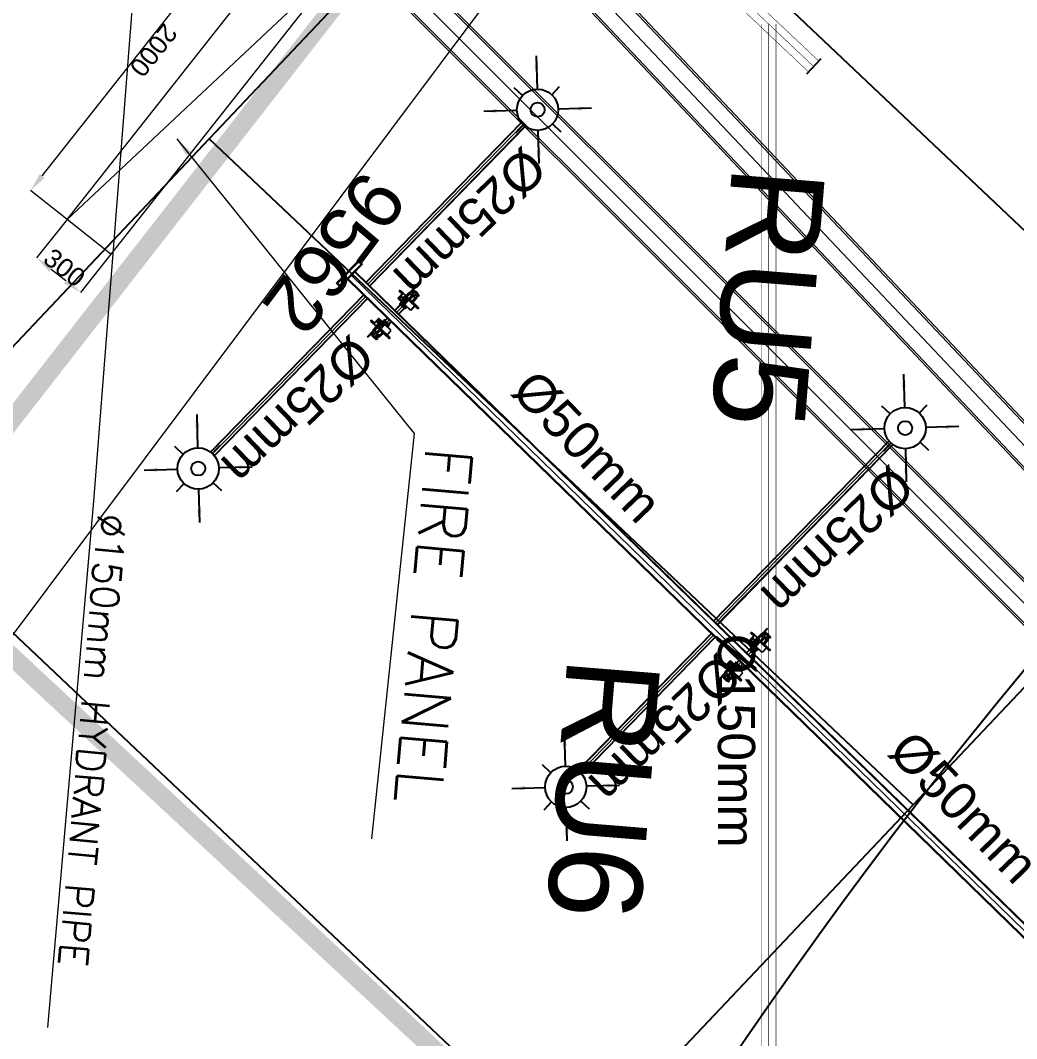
# Model space of a CAD drawing. Header units: inches. Extents: x 257070 to 799932, y -17980 to 269260.
# Drawn here: x 297587 to 302933, y 192379 to 197843 of the extents above; entities that cross this region are included whole.
import ezdxf

# ---------------------------------------------------------------- set-up
doc = ezdxf.new("R2010")
doc.units = ezdxf.units.IN
doc.header["$MEASUREMENT"] = 0
doc.header["$PDMODE"] = 99
doc.header["$PDSIZE"] = 100
doc.layers.add('0-AES-F-HYDRANT PIPE', color=7, linetype='Continuous', lineweight=15, true_color=0xf57247)
for name, color, linetype in [('0-AES-F-SPRINKLER', 10, 'Continuous'), ('0-aes-water curtan pipe', 200, 'Continuous'), ('2 wheeler barrier', 170, 'Continuous'), ('basement1_AP$0$A-_ROAD----_E-_-', 2, 'Continuous'), ('RETAIL', 40, 'Continuous')]:
    doc.layers.add(name, color=color, linetype=linetype)
for name, color, linetype, lineweight in [('0-AES-F-SPRINKLER PIPE', 10, 'Continuous', 15), ('0-AES-I-INFRA', 7, 'Continuous', 0), ('E--CONCRETE-4', 4, 'Continuous', 40), ('F--BRICKWALL HATCH', 252, 'Continuous', 20)]:
    doc.layers.add(name, color=color, linetype=linetype, lineweight=lineweight)
doc.styles.add('RomanS', font='romans.shx')
doc.styles.get("Standard").update_dxf_attribs({"font": 'arial.ttf'})
doc.dimstyles.new('AES-PLUMBING', dxfattribs={"dimtxt": 100, "dimasz": 100, "dimexe": 0, "dimexo": 0, "dimgap": 0.01, "dimtad": 1, "dimdec": 0, "dimdsep": 46, "dimtxsty": 'Standard', "dimcen": 10, "dimclrd": 7, "dimclre": 7, "dimclrt": 7, "dimadec": 0, "dimazin": 0, "dimtfac": 1, "dimtdec": 0, "dimtmove": 0, "dimatfit": 3, "dimfxl": 1, "dimlwd": -1, "dimlwe": -1, "dimarcsym": 1})
doc.dimstyles.new('AES-SLEEVE', dxfattribs={"dimtxt": 95, "dimasz": 75, "dimexe": 0, "dimexo": 0, "dimgap": 20, "dimtad": 1, "dimtoh": 1, "dimdec": 0, "dimzin": 1, "dimdsep": 46, "dimtxsty": 'Standard', "dimcen": 2.5, "dimclrd": 7, "dimclre": 7, "dimclrt": 7, "dimadec": 0, "dimazin": 0, "dimtfac": 1, "dimtdec": 0, "dimtmove": 0, "dimatfit": 3, "dimfxl": 0.18, "dimlwd": -1, "dimarcsym": 0})
doc.dimstyles.new('ISO-25', dxfattribs={"dimtxt": 2.5, "dimasz": 2.5, "dimexe": 1.25, "dimexo": 0.625, "dimtad": 1, "dimtxsty": 'Standard', "dimcen": 2.5, "dimadec": 0, "dimazin": 0, "dimtfac": 1, "dimtmove": 0, "dimatfit": 3, "dimfxl": 1, "dimarcsym": 0})

# ---------------------------------------------------------------- blocks, each defined once
blk = doc.blocks.new('A$C3CA070F1')
at = {"layer": '0-AES-F-SPRINKLER'}
h = blk.add_hatch(dxfattribs=at)
h.set_pattern_fill('ANSI31', color=3, scale=0.196883, angle=-34.2335, style=0)
h.set_pattern_definition([(100.766483, (49937.1607, 174049.7081), (1.474466316, 0.280375668), [])])
edge = h.paths.add_edge_path()
edge.add_line((-1.4, 85), (-1.4, 83.7))
edge.add_line((-1.4, 83.7), (-6.5, 83.9))
edge.add_ellipse((-6.5, 82.5), major_axis=(-1.42, -0.27), ratio=1, start_angle=257, end_angle=315)
edge.add_line((-7.7, 83.3), (-15.3, 72.1))
edge.add_ellipse((-11.7, 69.7), major_axis=(-4.25, -0.81), ratio=1, start_angle=-45, end_angle=45)
edge.add_line((-14.2, 66.1), (13.8, 47.1))
edge.add_line((13.8, 47.1), (13, 46))
edge.add_line((13, 46), (-14.9, 65))
edge.add_ellipse((-11.7, 69.7), major_axis=(-5.52, -1.05), ratio=1, start_angle=-45, end_angle=45, ccw=False)
edge.add_line((-16.4, 72.8), (-8.8, 84))
edge.add_ellipse((-6.5, 82.5), major_axis=(-2.69, -0.51), ratio=1, start_angle=257, end_angle=315, ccw=False)
edge.add_line((-6.4, 85.2), (-1.4, 85))
h = blk.add_hatch(dxfattribs=at)
h.set_pattern_fill('ANSI31', color=3, scale=0.196883, angle=-124.2335, style=0)
h.set_pattern_definition([(190.766483, (49937.1607, 174049.7081), (-0.280375668, 1.474466316), [])])
edge = h.paths.add_edge_path()
edge.add_line((-1.5, 53.6), (7.4, 47.6))
edge.add_line((7.4, 47.6), (8.4, 49.1))
edge.add_line((8.4, 49.1), (-0.4, 55.2))
edge.add_ellipse((-2.5, 52.1), major_axis=(-0.69, 3.63), ratio=1, start_angle=315, end_angle=405)
edge.add_line((-5.5, 54.2), (-14.4, 41.2))
edge.add_ellipse((-11.4, 39.1), major_axis=(-0.69, 3.63), ratio=1, start_angle=45, end_angle=135)
edge.add_line((-13.4, 36), (-9.3, 33.2))
edge.add_ellipse((-10.1, 32), major_axis=(-0.27, 1.42), ratio=1, start_angle=225, end_angle=315, ccw=False)
edge.add_line((-8.9, 31.2), (-9.6, 30.3))
edge.add_line((-9.6, 30.3), (-8, 29.2))
edge.add_line((-8, 29.2), (-7.4, 30.1))
edge.add_ellipse((-10.1, 32), major_axis=(-3.3, -0.63), ratio=1, start_angle=135, end_angle=225)
edge.add_line((-8.2, 34.8), (-12.4, 37.6))
edge.add_ellipse((-11.4, 39.1), major_axis=(-1.75, -0.33), ratio=1, start_angle=-45, end_angle=45, ccw=False)
edge.add_line((-12.8, 40.1), (-4, 53.1))
edge.add_ellipse((-2.5, 52.1), major_axis=(-1.75, -0.33), ratio=1, start_angle=225, end_angle=315, ccw=False)
at = {"layer": '0-AES-F-SPRINKLER', "color": 3}
for p, q in [((-97, 44.5), (-78.9, 71.2)), ((-94, 87.9), (-92.6, 89.9)), ((-71.7, 72.7), (-94, 87.9)), ((-92.6, 89.9), (-59.3, 67.2)), ((-84.5, 65.7), (-92.1, 54.5)), ((-87.9, 57.4), (-89.5, 49.2)), ((-89.4, 55.1), (-89.4, 55.1)), ((-87.2, 59), (-87.3, 58.9)), ((-87.2, 59), (-86.9, 59.4)), ((-85.5, 57), (-87.2, 48.7)), ((-85.2, 57.7), (-85.3, 57.6)), ((-76.9, 69.9), (-81.9, 62.5)), ((-79.8, 65.6), (-81.8, 67)), ((-78, 63), (-80.3, 64.8)), ((-78.9, 71.2), (-76.9, 69.9)), ((-70, 64.5), (-78, 63)), ((-68.6, 55.2), (-74.6, 59.3)), ((-61.8, 66), (-67.1, 65)), ((-60.6, 65.2), (-66.8, 69.4)), ((-50.4, 56.6), (-66.2, 53.6)), ((-59.3, 67.2), (-60.6, 65.2)), ((-56.6, 67), (-59.8, 66.4)), ((-50.4, 56.6), (-58.3, 62)), ((-18.5, 45.8), (-56.6, 67)), ((-16.9, 37.4), (-55.1, 63.4)), ((-28.6, 41.7), (-50.4, 56.6)), ((-30.3, 52.3), (-16.4, 72.8)), ((-16.4, 72.8), (-8.8, 84)), ((-7.7, 83.3), (-15.3, 72.1)), ((13, 46), (-14.9, 65)), ((-14.2, 66.1), (13.8, 47.1)), ((-1.4, 83.7), (-13.6, 65.8)), ((-1.4, 83.7), (-6.5, 83.9)), ((-6.4, 85.2), (-1.4, 85)), ((-1.4, 85), (-1.4, 83.7)), ((8.4, 49.1), (-0.4, 55.2)), ((-98.2, 38.1), (-98.1, 38.2)), ((-98.2, 38), (-98.2, 38.1)), ((-98.2, 37.9), (-98.2, 38)), ((-98.2, 37.8), (-98.2, 37.9)), ((-98.2, 37.7), (-98.2, 37.8)), ((-98.2, 37.6), (-98.2, 37.7)), ((-98.2, 37.5), (-98.2, 37.6)), ((-98.2, 37.6), (-98.2, 37.6)), ((-98.2, 37.4), (-98.2, 37.5)), ((-98.2, 37.3), (-98.2, 37.4)), ((-98.2, 37.4), (-98.2, 37.4)), ((-98.1, 37.2), (-98.2, 37.3)), ((-98.1, 38.7), (-97.4, 43.4)), ((-98.1, 38.6), (-98.1, 38.7)), ((-98.1, 38.5), (-98.1, 38.6)), ((-98.1, 38.4), (-98.1, 38.5)), ((-98.1, 38.3), (-98.1, 38.4)), ((-98.1, 38.2), (-98.1, 38.3)), ((-98.1, 37.1), (-98.1, 37.2)), ((-98.1, 37.2), (-98.1, 37.2)), ((-98.1, 37), (-98.1, 37.1)), ((-98.1, 37.1), (-98.1, 37.1)), ((-98, 36.9), (-98.1, 37)), ((-98.1, 37), (-98.1, 37)), ((-98.1, 37), (-98.1, 37)), ((-97.9, 36.8), (-98, 36.9)), ((-98, 36.9), (-98, 36.9)), ((-98, 36.9), (-98, 36.9)), ((-98, 36.9), (-98, 36.9)), ((-98, 36.9), (-98, 36.9)), ((-97.8, 36.9), (-97.9, 36.9)), ((-97.9, 36.9), (-97.9, 36.9)), ((-97.9, 36.9), (-97.9, 36.8)), ((-95.6, 36.5), (-97.9, 36.8)), ((-97.9, 36.8), (-97.9, 36.8)), ((-97.7, 36.9), (-97.8, 36.9)), ((-97.8, 36.9), (-97.8, 36.9)), ((-97.8, 36.9), (-97.8, 36.9)), ((-97.6, 37), (-97.7, 37)), ((-97.7, 37), (-97.7, 37)), ((-97.7, 37), (-97.7, 36.9)), ((-97.5, 37.2), (-97.6, 37.1)), ((-97.6, 37.1), (-97.6, 37.1)), ((-97.6, 37.1), (-97.6, 37)), ((-97.4, 37.3), (-97.5, 37.3)), ((-97.5, 37.3), (-97.5, 37.2)), ((-97.3, 37.5), (-97.4, 37.5)), ((-97.4, 37.5), (-97.4, 37.4)), ((-97.4, 37.4), (-97.4, 37.3)), ((-97.2, 37.7), (-97.3, 37.6)), ((-97.3, 37.6), (-97.3, 37.5)), ((-97.1, 37.9), (-97.2, 37.9)), ((-97.2, 37.9), (-97.2, 37.8)), ((-97.2, 37.8), (-97.2, 37.7)), ((-97, 38.1), (-97.1, 38)), ((-97.1, 38), (-97.1, 37.9)), ((-96.9, 38.5), (-97, 38.3)), ((-97, 38.3), (-97, 38.2)), ((-97, 38.2), (-97, 38.1)), ((-96.8, 38.8), (-96.9, 38.7)), ((-96.9, 38.7), (-96.9, 38.6)), ((-96.9, 38.6), (-96.9, 38.5)), ((-96.7, 39), (-96.8, 38.9)), ((-96.8, 38.9), (-96.8, 38.8)), ((-96.6, 39.4), (-96.7, 39.3)), ((-96.7, 39.3), (-96.7, 39.1)), ((-96.7, 39.1), (-96.7, 39)), ((-96.5, 39.8), (-96.6, 39.6)), ((-96.6, 39.6), (-96.6, 39.5)), ((-96.6, 39.5), (-96.6, 39.4)), ((-96.4, 40.1), (-96.5, 40)), ((-96.5, 40), (-96.5, 39.9)), ((-96.5, 39.9), (-96.5, 39.8)), ((-96.3, 40.5), (-96.4, 40.4)), ((-96.4, 40.4), (-96.4, 40.3)), ((-96.4, 40.3), (-96.4, 40.1)), ((-96.2, 41), (-96.3, 40.9)), ((-96.3, 40.9), (-96.3, 40.8)), ((-96.3, 40.8), (-96.3, 40.6)), ((-96.3, 40.6), (-96.3, 40.5)), ((-96.1, 41.5), (-96.2, 41.4)), ((-96.2, 41.4), (-96.2, 41.3)), ((-96.2, 41.3), (-96.2, 41.1)), ((-96.2, 41.1), (-96.2, 41)), ((-95.5, 46.3), (-96.1, 41.7)), ((-96.1, 41.7), (-96.1, 41.6)), ((-96.1, 41.6), (-96.1, 41.5)), ((-95.5, 36.5), (-95.6, 36.5)), ((-95.6, 36.5), (-95.6, 36.5)), ((-95.6, 36.5), (-95.6, 36.5)), ((-95.4, 36.6), (-95.5, 36.6)), ((-95.5, 36.6), (-95.5, 36.6)), ((-95.5, 36.6), (-95.5, 36.5)), ((-95.3, 36.7), (-95.4, 36.6)), ((-95.4, 36.6), (-95.4, 36.6)), ((-95.4, 36.6), (-95.4, 36.6)), ((-95.2, 36.8), (-95.3, 36.8)), ((-95.3, 36.8), (-95.3, 36.7)), ((-95.3, 36.7), (-95.3, 36.7)), ((-95.1, 37), (-95.2, 36.9)), ((-95.2, 36.9), (-95.2, 36.9)), ((-95.2, 36.9), (-95.2, 36.8)), ((-95, 37.1), (-95.1, 37.1)), ((-95.1, 37.1), (-95.1, 37)), ((-94.9, 37.4), (-95, 37.3)), ((-95, 37.3), (-95, 37.2)), ((-95, 37.2), (-95, 37.1)), ((-94.8, 37.5), (-94.9, 37.4)), ((-94.9, 37.4), (-94.9, 37.4)), ((-94.7, 37.8), (-94.8, 37.7)), ((-94.8, 37.7), (-94.8, 37.6)), ((-94.8, 37.6), (-94.8, 37.5)), ((-94.6, 38), (-94.7, 37.9)), ((-94.7, 37.9), (-94.7, 37.8)), ((-94.5, 38.4), (-94.6, 38.2)), ((-94.6, 38.2), (-94.6, 38.1)), ((-94.6, 38.1), (-94.6, 38)), ((-94.4, 38.7), (-94.5, 38.6)), ((-94.5, 38.6), (-94.5, 38.5)), ((-94.5, 38.5), (-94.5, 38.4)), ((-93.8, 43.4), (-94.4, 47.9)), ((-94.3, 38.9), (-94.4, 38.8)), ((-94.4, 38.8), (-94.4, 38.7)), ((-94.2, 39.3), (-94.3, 39.2)), ((-94.3, 39.2), (-94.3, 39.1)), ((-94.3, 39.1), (-94.3, 38.9)), ((-94.1, 39.7), (-94.2, 39.6)), ((-94.2, 39.6), (-94.2, 39.4)), ((-94.2, 39.4), (-94.2, 39.3)), ((-94, 40.1), (-94.1, 39.9)), ((-94.1, 39.9), (-94.1, 39.8)), ((-94.1, 39.8), (-94.1, 39.7)), ((-93.9, 40.6), (-94, 40.4)), ((-94, 40.4), (-94, 40.3)), ((-94, 40.3), (-94, 40.2)), ((-94, 40.2), (-94, 40.1)), ((-93.8, 41.1), (-93.9, 40.9)), ((-93.9, 40.9), (-93.9, 40.8)), ((-93.9, 40.8), (-93.9, 40.7)), ((-93.9, 40.7), (-93.9, 40.6)), ((-93.8, 43.3), (-93.8, 43.4)), ((-93.8, 43.2), (-93.8, 43.3)), ((-93.7, 43.1), (-93.8, 43.2)), ((-93.8, 43.2), (-93.8, 43.2)), ((-93.6, 42.7), (-93.8, 41.4)), ((-93.8, 41.4), (-93.8, 41.3)), ((-93.8, 41.3), (-93.8, 41.2)), ((-93.8, 41.2), (-93.8, 41.1)), ((-93.7, 43), (-93.7, 43.1)), ((-93.7, 42.9), (-93.7, 43)), ((-93.7, 42.8), (-93.7, 42.9)), ((-93.7, 42.9), (-93.7, 42.9)), ((-93.6, 42.8), (-93.7, 42.8)), ((-93.6, 42.7), (-93.6, 42.8)), ((-93.6, 42.6), (-93.6, 42.7)), ((-93.6, 42.7), (-93.6, 42.7)), ((-93.6, 42.7), (-93.6, 42.7)), ((-93.5, 42.6), (-93.6, 42.6)), ((-93.5, 42.5), (-93.5, 42.6)), ((-93.5, 42.6), (-93.5, 42.6)), ((-93.5, 42.6), (-93.5, 42.6)), ((-93.4, 42.5), (-93.5, 42.5)), ((-91.1, 42.1), (-93.4, 42.5)), ((-93.4, 42.5), (-93.4, 42.5)), ((-93.3, 42.5), (-93.4, 42.5)), ((-93.4, 42.5), (-93.4, 42.5)), ((-92.9, 46.5), (-93.3, 49.4)), ((-93.2, 42.5), (-93.3, 42.5)), ((-93.3, 42.5), (-93.3, 42.5)), ((-93.3, 42.5), (-93.3, 42.5)), ((-93.1, 42.6), (-93.2, 42.6)), ((-93.2, 42.6), (-93.2, 42.6)), ((-93.2, 42.6), (-93.2, 42.5)), ((-93, 42.7), (-93.1, 42.7)), ((-93.1, 42.7), (-93.1, 42.6)), ((-93.1, 42.6), (-93.1, 42.6)), ((-92.9, 42.8), (-93, 42.8)), ((-93, 42.8), (-93, 42.7)), ((-92.9, 46.4), (-92.9, 46.5)), ((-92.9, 46.3), (-92.9, 46.4)), ((-92.9, 46.4), (-92.9, 46.4)), ((-92.9, 46.2), (-92.9, 46.3)), ((-92.9, 46.3), (-92.9, 46.3)), ((-92.8, 46.2), (-92.9, 46.2)), ((-92.8, 43), (-92.9, 42.9)), ((-92.9, 42.9), (-92.9, 42.9)), ((-92.9, 42.9), (-92.9, 42.8)), ((-92.8, 46.1), (-92.8, 46.2)), ((-92.8, 46.2), (-92.8, 46.2)), ((-92.7, 46.1), (-92.8, 46.1)), ((-92.8, 46.1), (-92.8, 46.1)), ((-92.8, 46.1), (-92.8, 46.1)), ((-92.8, 46.1), (-92.8, 46.1)), ((-92.7, 43.1), (-92.8, 43.1)), ((-92.8, 43.1), (-92.8, 43)), ((-90.6, 47), (-92.7, 43.2)), ((-92.6, 46.1), (-92.7, 46.1)), ((-92.7, 46.1), (-92.7, 46.1)), ((-92.7, 46.1), (-92.7, 46.1)), ((-92.7, 46.1), (-92.7, 46.1)), ((-92.7, 43.2), (-92.7, 43.1)), ((-92.5, 46.1), (-92.6, 46.1)), ((-92.6, 46.1), (-92.6, 46.1)), ((-92.6, 46.1), (-92.6, 46.1)), ((-92.6, 46.1), (-92.6, 46.1)), ((-92.4, 46.3), (-92.5, 46.2)), ((-92.5, 46.2), (-92.5, 46.2)), ((-92.5, 46.2), (-92.5, 46.1)), ((-92.3, 46.4), (-92.4, 46.4)), ((-92.4, 46.4), (-92.4, 46.3)), ((-92.4, 46.3), (-92.4, 46.3)), ((-90.3, 50.1), (-92.3, 46.4)), ((-91, 42.1), (-91.1, 42.1)), ((-91.1, 42.1), (-91.1, 42.1)), ((-90.9, 42.1), (-91, 42.1)), ((-91, 42.1), (-91, 42.1)), ((-91, 42.1), (-91, 42.1)), ((-90.8, 42.1), (-90.9, 42.1)), ((-90.9, 42.1), (-90.9, 42.1)), ((-90.7, 42.2), (-90.8, 42.2)), ((-90.8, 42.2), (-90.8, 42.2)), ((-90.8, 42.2), (-90.8, 42.1)), ((-90.6, 42.4), (-90.7, 42.3)), ((-90.7, 42.3), (-90.7, 42.3)), ((-90.7, 42.3), (-90.7, 42.2)), ((-90.4, 46.9), (-90.6, 47)), ((-90.5, 42.5), (-90.6, 42.4)), ((-90.6, 42.4), (-90.6, 42.4)), ((-90.4, 42.7), (-90.5, 42.6)), ((-90.5, 42.6), (-90.5, 42.6)), ((-90.5, 42.6), (-90.5, 42.5)), ((-90.4, 46.9), (-88.3, 46.5)), ((-88.3, 46.5), (-90.4, 42.8)), ((-90.4, 42.8), (-90.4, 42.7)), ((-90.3, 50.2), (-90.3, 50.2)), ((-89.4, 54.1), (-90.1, 50.9)), ((-88.1, 46.5), (-88.3, 46.5)), ((-87.1, 49.1), (-83.1, 28.1)), ((-76.5, 43.5), (-84.7, 49.1)), ((-83.1, 28.1), (-59.8, 9)), ((-45.1, 30.7), (-81.4, -22.7)), ((-57.1, 13), (-79.2, 28)), ((-71.2, 26.1), (-79, 31.5)), ((-78.4, -29.4), (-39.9, 27.2)), ((-66.2, 53.6), (-74.2, 41.9)), ((-74.2, 41.9), (-71.2, 26.1)), ((-72.8, 43.9), (-70.8, 42.5)), ((-69.3, 47.2), (-71.9, 43.3)), ((-71.2, 26.1), (-55.4, 15.4)), ((-70.8, 42.5), (-69.6, 43.1)), ((-69.6, 43.1), (-65.6, 49)), ((-65.5, 50.3), (-67.6, 51.7)), ((-65.6, 49), (-65.5, 50.3)), ((-46.7, 28.3), (-63.5, 39.8)), ((-60.3, 44.4), (-42.5, 32.3)), ((-12.5, 8.5), (-45.1, 30.7)), ((-36, 41.9), (-44.1, 30)), ((-43.5, 33), (-34.7, 45.9)), ((-38.8, -30.1), (-12.5, 8.5)), ((-36.6, 24.9), (-27.8, 37.8)), ((-35.2, 41.4), (-36, 41.9)), ((-31.7, 32.1), (-35.3, 38.9)), ((-29, 19.7), (-17.4, 36.7)), ((-20.7, 31.9), (-28.3, 37.1)), ((-27.8, 37.8), (-26.1, 40.3)), ((-23.3, 15.8), (-12.3, 33.3)), ((-1.1, 25.8), (-22.9, -9.3)), ((-22, 15), (-12.4, 30.5)), ((-9.5, 31.8), (-20.6, 14)), ((1.6, 23.7), (-20, -11.1)), ((-19.9, -8), (-1.3, 22.5)), ((-19.1, 13), (-9.6, 28.5)), ((-16.9, 37.4), (-18.5, 45.8)), ((-6.7, 29.8), (-17.7, 12.1)), ((-17.4, 36.7), (-16.9, 37.4)), ((4.4, 21.7), (-17.1, -13)), ((-17, -9.8), (1.5, 20.5)), ((-16.3, 11.1), (-6.9, 26.5)), ((-3.9, 27.8), (-14.9, 10.1)), ((-5.5, 54.2), (-14.4, 41.2)), ((-14.2, -14.8), (7.2, 19.7)), ((-14.2, -11.6), (4.3, 18.4)), ((-12.3, 33.3), (-13.8, 32.5)), ((-13.5, 9.2), (-4.1, 24.5)), ((-13.4, 36), (-9.3, 33.2)), ((-12.8, 40.1), (-4, 53.1)), ((-2.4, 33.9), (-12.4, 40.7)), ((-8.2, 34.8), (-12.4, 37.6)), ((-12.4, 30.5), (-12.3, 33.3)), ((-9.5, 31.8), (-12.4, 30.5)), ((7, 16.4), (-11.3, -13.5)), ((8.8, 17.2), (-10.3, -14)), ((-9.6, 28.5), (-9.5, 31.8)), ((-8.9, 31.2), (-9.6, 30.3)), ((-9.6, 30.3), (-8, 29.2)), ((-6.7, 29.8), (-9.6, 28.5)), ((-8.7, -12.8), (8.7, 12.8)), ((-8, 29.2), (-7.4, 30.1)), ((-6.9, 26.5), (-6.7, 29.8)), ((-3.9, 27.8), (-6.9, 26.5)), ((8.4, 49.1), (-6.8, 26.7)), ((5, 44.1), (-5.3, 51.1)), ((-4.1, 24.5), (-3.9, 27.8)), ((-1.1, 25.8), (-4.1, 24.5)), ((-1.5, 53.6), (7.4, 47.6)), ((-1.3, 22.5), (-1.1, 25.8)), ((1.6, 23.7), (-1.3, 22.5)), ((13, 46), (-1.2, 25.2)), ((1.5, 20.5), (1.6, 23.7)), ((4.4, 21.7), (1.5, 20.5)), ((4.3, 18.4), (4.4, 21.7)), ((7.2, 19.7), (4.3, 18.4)), ((7, 16.4), (7.2, 19.7)), ((8.8, 17.2), (7, 16.4)), ((7.4, 47.6), (8.4, 49.1)), ((9.2, 15), (8.8, 17.2)), ((13.8, 47.1), (13, 46)), ((-81.6, -25.3), (-79.6, -29.9)), ((-79.6, -29.9), (-78.4, -29.4)), ((-66.2, -11.4), (-38.8, -30.1)), ((-22.9, -6.7), (-22.9, -9.3)), ((-22.9, -9.3), (-19.9, -8)), ((-19.9, -8), (-20, -11.1)), ((-20, -11.1), (-17, -9.8)), ((-17, -9.8), (-17.1, -13)), ((-17.1, -13), (-14.2, -11.6)), ((-14.2, -11.6), (-14.2, -14.8)), ((-14.2, -14.8), (-11.3, -13.5)), ((-11.3, -13.5), (-11.3, -14.2)), ((-11.3, -14.2), (-10.6, -14))]:
    blk.add_line(p, q, dxfattribs=at)
for centre, major_axis, start_param, end_param in [((-89, 55.4), (-0.103, 0.54), 0.916881, 1.969618), ((-91.1, 54.7), (-0.33, 1.74), 4.197625, 4.773282), ((-84.1, 56.7), (-3.79, -0.72), -0.784768, -0.363877), ((-80.2, 54.3), (-1.57, 8.26), 0.010205, 0.785398), ((-83.7, 56.5), (-0.35, 1.85), 0.785501, 1.132999), ((-80.2, 54.3), (-5.9, -1.12), 4.155645, 5.497787), ((-83.2, 64.8), (-1.52, -0.29), 3.926991, 5.497787), ((-80.2, 54.3), (-8.26, -1.57), 4.155621, 4.722594), ((-75, 67.7), (-8.26, -1.57), 1.014052, 3.151797), ((-75.2, 63.2), (-2.79, -0.53), -0.113999, 0.093951), ((-75, 67.7), (-1.12, 5.9), 2.584882, 5.497787), ((-75, 67.7), (-1.57, 8.26), 4.722594, 5.497787), ((-70.2, 52.9), (-2.79, -0.53), 2.356194, 3.926991), ((-59.9, 59.6), (-2.83, -0.54), 3.926991, 4.712389), ((-11.7, 69.7), (-5.52, -1.05), -0.785398, 0.785398), ((-11.7, 69.7), (-4.25, -0.81), -0.785398, 0.785398), ((-6.5, 82.5), (-2.69, -0.51), 4.485496, 5.497787), ((-6.5, 82.5), (-1.42, -0.27), 4.485496, 5.497787), ((-2.5, 52.1), (-0.69, 3.63), 5.497787, 7.068583), ((-94.7, 43.1), (-2.74, -0.52), -0.560204, -0.324923), ((-95.2, 43.3), (-0.41, 2.13), 0.784914, 1.034983), ((-92.8, 45.9), (-0.51, 2.68), 0.787914, 1.247507), ((-92.6, 47.9), (-1.75, -0.33), -0.775969, -0.160442), ((-91.5, 49.5), (-0.33, 1.74), 0.791774, 1.412986), ((-90.8, 53.6), (-0.29, 1.52), 0.785398, 2.356194), ((-95.3, 50.1), (-5.72, -1.09), 2.374727, 2.798549), ((-93.2, 51.4), (-3.09, -0.59), 2.526084, 2.789089), ((-92.9, 49.6), (-5.72, -1.09), 2.377207, 2.798549), ((-74.9, 45.8), (-0.53, 2.79), 2.356194, 3.926991), ((-64.7, 44.1), (-3.72, -0.71), -0.403281, 1.321745), ((-64.7, 44.1), (-0.71, 3.72), 4.96144, 6.686466), ((-65.2, 37.3), (-0.56, 2.96), 5.497794, 6.034125), ((-58.6, 46.9), (-2.96, -0.56), 0.24906, 0.785391), ((-33.2, 40), (-0.45, 2.36), 0.803442, 1.867502), ((-30.1, 39.4), (-2.79, -0.53), 2.356194, 3.926991), ((-23.8, 38.7), (-0.53, 2.79), 5.497787, 7.068583), ((-15, 35.1), (-0.54, 2.83), 0.785398, 3.403392), ((-11.4, 39.1), (-0.69, 3.63), 0.785398, 2.356194), ((-11.4, 39.1), (-1.75, -0.33), -0.785398, 0.785398), ((-10.1, 32), (-0.27, 1.42), 3.926991, 5.497787), ((-10.1, 32), (-3.3, -0.63), 2.356194, 3.926991), ((-2.5, 52.1), (-1.75, -0.33), 3.926991, 5.497787), ((6.3, 14.4), (-0.54, 2.83), 3.926991, 4.712389), ((-79.1, -24.2), (-0.51, 2.69), 0.785398, 1.797689), ((-11.1, -11.2), (-2.83, -0.54), 1.570796, 2.356194)]:
    blk.add_ellipse(centre, major_axis=major_axis, ratio=1, start_param=start_param, end_param=end_param, dxfattribs=at)
at = {"layer": '0-AES-F-SPRINKLER', "color": 3, "extrusion": (0, 0, -1)}
for centre, major_axis, start_param, end_param in [((-86.3, 46.7), (-0.53, 2.79), -0.113999, 0.785398), ((-77.4, 33.9), (-0.54, 2.83), 3.926991, 4.712389)]:
    blk.add_ellipse(centre, major_axis=major_axis, ratio=1, start_param=start_param, end_param=end_param, dxfattribs=at)
blk = doc.blocks.new('*D678')
at = {"layer": '0-AES-F-SPRINKLER PIPE', "color": 7, "ltscale": 1000, "transparency": 16777216}
for p, q in [((301055.4, 200208.1), (301523.6, 199857.5)), ((295971.6, 192444), (301343.8, 199617.4)), ((295323.5, 192554.5), (295791.8, 192203.9))]:
    blk.add_line(p, q, dxfattribs=at)
for points in [[(301383.8, 199587.4), (301303.7, 199647.3), (301523.6, 199857.5)], [(296011.6, 192414), (295931.6, 192474), (295791.8, 192203.9)]]:
    blk.add_solid(points, dxfattribs=at)
at = {"layer": 'DEFPOINTS', "color": 0, "ltscale": 1000, "transparency": 16777216}
for p in [(301055.4, 200208.1, 0), (301523.6, 199857.5), (295323.5, 192554.5, 0)]:
    blk.add_point(p, dxfattribs=at)
at = {"layer": '0-AES-F-SPRINKLER PIPE', "color": 7, "ltscale": 1000, "transparency": 16777216, "insert": (299271.8, 196595.2), "char_height": 300, "attachment_point": 5, "rotation": 233.1702}
blk.add_mtext('9562', dxfattribs=at)
blk = doc.blocks.new('A$C75874F57')
at = {"layer": 'F--BRICKWALL HATCH', "ltscale": 0.1}
h = blk.add_hatch(dxfattribs=at)
h.set_pattern_fill('AR-HBONE', color=8, angle=40, style=0)
h.set_pattern_definition([(85, (-281604.99, -900691.52), (-92.358358, 110.068405), [304.8, -101.6]), (175, (-281596.14, -900590.31), (-92.358358, 110.068405), [304.8, -101.6])])
h.paths.add_polyline_path([(13592.2, -10567.2), (13330.2, -10551.8), (12238.7, -11220.2), (6810, -16497.2), (4893.1, -19436.7, 0.015017), (5012.1, -19529), (6926.5, -16593.2), (12331.2, -11339.4)])
h.paths.add_polyline_path([(2951.4, -20065.4), (4318.7, -20176.6), (4394.6, -19242.8), (3027.4, -19131.7)], flags=9)
blk = doc.blocks.new('*D688')
at = {"layer": '0-AES-F-SPRINKLER PIPE', "color": 7, "ltscale": 1000, "transparency": 16777216}
for p, q in [((299076.6, 198344.7), (298880.9, 198499.3)), ((297703.5, 197008.1), (298818.9, 198420.8)), ((297837.3, 196775), (297641.5, 196929.6))]:
    blk.add_line(p, q, dxfattribs=at)
for points in [[(298832, 198410.5), (298805.8, 198431.1), (298880.9, 198499.3)], [(297716.6, 196997.7), (297690.4, 197018.4), (297641.5, 196929.6)]]:
    blk.add_solid(points, dxfattribs=at)
at = {"layer": 'DEFPOINTS', "color": 0, "ltscale": 1000, "transparency": 16777216}
for p in [(298880.9, 198499.3), (299076.6, 198344.7, 0), (297837.3, 196775, 0)]:
    blk.add_point(p, dxfattribs=at)
at = {"layer": '0-AES-F-SPRINKLER PIPE', "color": 7, "ltscale": 1000, "transparency": 16777216, "insert": (298301.3, 197682.8), "char_height": 100, "attachment_point": 5, "rotation": 231.7077}
blk.add_mtext('2000', dxfattribs=at)
blk = doc.blocks.new('*D689')
at = {"layer": '0-AES-F-SPRINKLER PIPE', "color": 7, "ltscale": 1000, "transparency": 16777216}
for p, q in [((297837.3, 196775), (297674.4, 196568.7)), ((298072.7, 196589.1), (297909.8, 196382.8)), ((297831.3, 196444.7), (297752.9, 196506.7))]:
    blk.add_line(p, q, dxfattribs=at)
for points in [[(297763.2, 196519.8), (297742.5, 196493.6), (297674.4, 196568.7)], [(297841.7, 196457.8), (297821, 196431.7), (297909.8, 196382.8)]]:
    blk.add_solid(points, dxfattribs=at)
at = {"layer": 'DEFPOINTS', "color": 0, "ltscale": 1000, "transparency": 16777216}
for p in [(297837.3, 196775, 0), (298072.7, 196589.1, 0), (297674.4, 196568.7)]:
    blk.add_point(p, dxfattribs=at)
at = {"layer": '0-AES-F-SPRINKLER PIPE', "color": 7, "ltscale": 1000, "transparency": 16777216, "insert": (297823.8, 196515.8), "char_height": 100, "attachment_point": 5, "rotation": 321.7077}
blk.add_mtext('300', dxfattribs=at)
blk = doc.blocks.new('*U761')
at = {"layer": '0-AES-F-SPRINKLER PIPE', "color": 200, "lineweight": 30, "const_width": 2.67}
for points in [[(-1770300, 105094.3), (-1770300, -19030.4)], [(-1770220, 105094.3), (-1770220, -19030.4)]]:
    blk.add_lwpolyline(points, dxfattribs=at)
at = {"layer": '0-AES-F-SPRINKLER PIPE', "color": 252, "lineweight": 30, "const_width": 2.67}
blk.add_lwpolyline([(-1770260, 105094.3), (-1770260, -19030.4)], dxfattribs=at)
blk = doc.blocks.new('*U760')
at = {"layer": '0-AES-F-SPRINKLER PIPE', "color": 200, "lineweight": 30, "const_width": 2.67}
for points in [[(-1770300, 103027.7), (-1770300, 100181)], [(-1770220, 103027.7), (-1770220, 100181)]]:
    blk.add_lwpolyline(points, dxfattribs=at)
at = {"layer": '0-AES-F-SPRINKLER PIPE', "color": 252, "lineweight": 30, "const_width": 2.67}
blk.add_lwpolyline([(-1770260, 103027.7), (-1770260, 100181)], dxfattribs=at)
blk = doc.blocks.new('*U603')
at = {"layer": '0-AES-F-SPRINKLER'}
for p, q in [((171672.4, 56809.4), (171672.4, 56870.6)), ((171561.6, 56698.5), (171500.3, 56698.5)), ((171783.3, 56698.5), (171844.5, 56698.5)), ((171672.4, 56587.7), (171672.4, 56526.4))]:
    blk.add_line(p, q, dxfattribs=at)
for radius in [110.8, 37.8]:
    blk.add_circle((171672.4, 56698.5), radius, dxfattribs=at)
at = {"layer": '0-AES-F-SPRINKLER PIPE'}
for points, override in [([(171467.9, 56903), (171594, 56776.9)], {"dimasz": 70, "dimtad": 0, "dimfxl": 13, "dimarcsym": 1}), ([(171876.9, 56903), (171750.8, 56776.9)], {"dimasz": 70, "dimtad": 0, "dimfxl": 13, "dimarcsym": 1}), ([(171467.9, 56494), (171594, 56620.1)], {"dimasz": 70, "dimtad": 0, "dimfxl": 13, "dimarcsym": 1}), ([(171876.9, 56494), (171750.8, 56620.1)], {"dimasz": 70, "dimgap": 0.625, "dimtad": 0, "dimfxl": 13, "dimarcsym": 1})]:
    blk.add_leader(points, dimstyle='ISO-25', override=override, dxfattribs=at)

msp = doc.modelspace()

# ---------------------------------------------------------------- linework, layer by layer
at = {"layer": '0-AES-F-HYDRANT PIPE', "ltscale": 1000, "elevation": 0}
for points in [[(298359.2, 200564.5), (306946.9, 191473.6), (303886.6, 186449), (303225.4, 184330.2), (302602.4, 181700.5), (300908.8, 169810.6), (300217, 165335), (302995.8, 143910.5), (307838.7, 144450.8)], [(298363.9, 200574.1), (306959.5, 191475), (303895.8, 186444.8), (303235, 184327.5), (302612.2, 181698.6), (300918.7, 169809.2), (300227.1, 165334.9), (303004.5, 143921.5), (307837.6, 144460.8)], [(298315.8, 200493), (306846, 191463), (303812.5, 186482.5), (303147.5, 184351.5), (302523, 181715.5), (300829, 169822.5), (300135.5, 165336), (302926, 143821.5), (307847.7, 144370.6)], [(298267.6, 200411.9), (306732.5, 191451), (303729.2, 186520.2), (303060, 184375.5), (302433.8, 181732.4), (300739.3, 169835.8), (300043.9, 165337.1), (302847.5, 143721.5), (307857.7, 144280.4)], [(298272.3, 200421.5), (306745.1, 191452.4), (303738.4, 186516), (303069.6, 184372.8), (302443.6, 181730.5), (300749.2, 169834.4), (300054, 165337), (302856.2, 143732.5), (307856.6, 144290.4)], [(298560, 199254.3), (306299.3, 191518.5), (303674.8, 186661.1), (303021.5, 184651.6), (302364.1, 181786.7), (300921.7, 172158.6), (299819.3, 165298.1), (300856.5, 157327.4), (304596.1, 129961.1), (302217.5, 112260.5), (301274.8, 108098.1), (289067.5, 74311.6), (287809.7, 71124.6), (293812.1, 51998.3), (294251.5, 50437.6), (302069.9, 35087.4), (313354.7, 25414.2), (316460.8, 29119.1)], [(298555.3, 199244.9), (306286.9, 191516.7), (303665.6, 186665), (303011.8, 184654.3), (302354.2, 181788.6), (300911.8, 172160.2), (299809.1, 165298.3), (300846.6, 157326.1), (304586, 129961.1), (302207.6, 112262.3), (301265.2, 108100.9), (289058.1, 74315.1), (287799.1, 71124.9), (293802.5, 51995.4), (294242.1, 50433.9), (302061.8, 35081.1), (313355.9, 25400), (316468.5, 29112.6)], [(298513.6, 199173.1), (306187.8, 191502.2), (303591.5, 186696.8), (302934.4, 184675.7), (302275.3, 181803.5), (300832.5, 172172.5), (299728, 165299.5), (300767, 157315.5), (304505, 129961), (302128.5, 112276.5), (301188, 108123.5), (288983, 74343.5), (287714, 71128), (293725.5, 51972.5), (294167, 50404.5), (301997.5, 35030.5), (313365.2, 25286.2), (316530, 29061.1)]]:
    msp.add_lwpolyline(points, dxfattribs=at)
for points in [[(298474.8, 199091.3), (306082.6, 191486.8), (303512.8, 186730.5), (302852.1, 184698.5), (302191.5, 181819.4), (300748.2, 172185.6), (299641.8, 165300.8), (300682.5, 157304.2), (304419, 129960.9), (302044.5, 112291.6), (301106, 108147.5), (288903.2, 74373.6), (287630.1, 71147.7, 0.171652), (287628.9, 71114.4), (293643.8, 51948.2), (294087.2, 50373.3), (301929.2, 34976.8), (313375.2, 25165.4), (316595.3, 29006.3)], [(298479.3, 199101), (306095, 191488.6), (303522, 186726.5), (302861.8, 184695.8), (302201.3, 181817.5), (300758.2, 172184), (299652, 165300.6), (300692.4, 157305.6), (304429.1, 129960.9), (302054.4, 112289.8), (301115.7, 108144.7), (288912.6, 74370.1), (287639.4, 71144, 0.171652), (287638.5, 71117.4), (293653.4, 51951), (294096.6, 50377), (301937.2, 34983.1), (313374, 25179.6), (316587.7, 29012.7)]]:
    msp.add_lwpolyline(points, format="xyb", dxfattribs=at)
at = {"layer": '0-AES-F-SPRINKLER PIPE', "color": 2, "ltscale": 1000, "const_width": 100, "elevation": 0}
msp.add_lwpolyline([(289015.1, 193067.5), (290060.2, 205918.2), (303731.3, 205113.1), (305086.8, 203435.9), (301055.4, 200208.1), (295964.1, 193675.6), (295323.5, 192554.5)], close=True, dxfattribs=at)
at = {"layer": '0-AES-F-SPRINKLER PIPE', "ltscale": 1000, "elevation": 0}
for points in [[(299436.8, 196435.3), (300274.5, 197295.7)], [(299438.9, 196433.2), (300276.4, 197293.4)], [(299447.9, 196424.5), (300284.9, 197284.1)], [(299456.8, 196415.8), (300294.3, 197275.9)], [(299459, 196413.7), (300296.7, 197274.1)], [(298606.7, 195527.8), (299430.8, 196374.2)], [(298609.1, 195526), (299432.9, 196372.1)], [(298618.6, 195517.7), (299441.9, 196363.3)], [(298627, 195508.5), (299450.8, 196354.6)], [(298628.9, 195506.1), (299453, 196352.5)], [(299592.1, 196284), (299625.7, 196318.4)], [(299594.3, 196281.9), (299627.8, 196316.4)], [(299603.3, 196273.2), (299636.9, 196307.8)], [(299542.1, 196232.6), (299558.7, 196249.6)], [(299612.2, 196264.5), (299646, 196299.2)], [(299614.4, 196262.4), (299648.2, 196297.1)], [(299544.7, 196231), (299560.8, 196247.5)], [(299553.8, 196222.4), (299569.8, 196238.8)], [(299562.9, 196213.8), (299578.7, 196230.1)], [(299565, 196211.7), (299580.9, 196228)], [(301302.8, 194618.4), (302246.4, 195587.5)], [(301305, 194616.3), (302248.3, 195585.2)], [(301313.9, 194607.6), (302256.7, 195576)], [(301322.9, 194598.9), (302266.2, 195567.7)], [(301325, 194596.8), (302268.6, 195565.9)], [(300578.6, 193819.6), (301296.8, 194557.3)], [(300581, 193817.8), (301299, 194555.2)], [(300590.4, 193809.6), (301307.9, 194546.5)], [(300598.9, 193800.3), (301316.9, 194537.8)], [(300600.8, 193798), (301319, 194535.7)], [(301478.9, 194447.4), (301512.4, 194481.8)], [(301481, 194445.3), (301514.6, 194479.7)], [(301490, 194436.6), (301523.7, 194471.1)], [(301498.9, 194427.8), (301532.7, 194462.6)], [(301501.1, 194425.8), (301534.9, 194460.5)], [(301428.8, 194396), (301445.4, 194413)], [(301431.4, 194394.3), (301447.5, 194410.9)], [(301440.5, 194385.8), (301456.5, 194402.2)], [(301449.6, 194377.2), (301465.5, 194393.5)], [(301451.8, 194375.1), (301467.6, 194391.4)]]:
    msp.add_lwpolyline(points, dxfattribs=at)
at = {"layer": '0-AES-F-SPRINKLER PIPE', "ltscale": 1000}
for points in [[(299423.4, 196535.2), (299303.1, 196411.6), (299281.9, 196432.2), (299402.3, 196555.8)], [(299414.9, 196535.1), (299303, 196420.1), (299290.4, 196432.3), (299402.4, 196547.3)]]:
    msp.add_lwpolyline(points, close=True, dxfattribs=at)
for points in [[(304406.8, 191562.8), (299363.2, 196473.4)], [(304424.2, 191580.7), (299380.7, 196491.3)], [(304427.7, 191584.3), (299384.2, 196494.9)], [(304385.8, 191541.3), (299342.3, 196451.9)], [(304389.3, 191544.9), (299345.8, 196455.5)]]:
    msp.add_lwpolyline(points, dxfattribs=at)
at = {"layer": '0-AES-I-INFRA', "color": 1, "ltscale": 1000, "elevation": 0}
msp.add_lwpolyline([(299312.1, 198158.8), (298072.7, 196589.1), (297837.3, 196775), (299076.6, 198344.7)], close=True, dxfattribs=at)
msp.add_lwpolyline([(299312.1, 198158.8), (297837.3, 196775)], dxfattribs=at)
at = {"layer": '0-aes-water curtan pipe'}
msp.add_lwpolyline([(301881.5, 197636.4), (301805.7, 197554.2)], dxfattribs=at)
at = {"layer": '2 wheeler barrier', "color": 8, "const_width": 100, "elevation": 0}
msp.add_lwpolyline([(300824.3, 191375.3), (295524.1, 196305.9)], dxfattribs=at)
at = {"layer": 'basement1_AP$0$A-_ROAD----_E-_-', "color": 8}
msp.add_arc((323858.6, 177043.1, 0), 27129.2, 45.21221, 168.24385, dxfattribs=at)
at = {"layer": 'RETAIL', "color": 8, "elevation": 0}
for points in [[(300420.3, 199132.4), (298599.3, 197207.2), (302377.2, 193633.9), (304198.2, 195559.1)], [(296778.4, 195281.9), (298599.3, 197207.2), (302377.2, 193633.9), (300556.2, 191708.7)]]:
    msp.add_lwpolyline(points, close=True, dxfattribs=at)

# ---------------------------------------------------------------- block references
at = {"layer": '0-AES-F-SPRINKLER', "color": 7, "rotation": 316.5942865566549}
for p in [(136680.2, 274138.1, 0), (138652.1, 272430, 0), (134859.2, 272212.9, 0), (136831.1, 270504.7, 0)]:
    msp.add_blockref('*U603', p, dxfattribs=at)
at = {"layer": '0-AES-F-SPRINKLER', "ltscale": 1000, "xscale": -1}
for p, rotation in [((299636.9, 196307.8, 0), 12.36983406458553), ((301523, 194472.9, 0), 12.36983406411927)]:
    msp.add_blockref('A$C3CA070F1', p, dxfattribs=dict(at, rotation=rotation))
at = {"layer": '0-AES-F-SPRINKLER', "ltscale": 1000}
for p, rotation in [((299553.8, 196222.4, 0), 80.81873903685488), ((301440.5, 194385.8, 0), 80.81873903732108)]:
    msp.add_blockref('A$C3CA070F1', p, dxfattribs=dict(at, rotation=rotation))
at = {"layer": '0-aes-water curtan pipe', "color": 51, "rotation": 46.6343870092109}
msp.add_blockref('*U760', (1590225.2, 1415761.7, 0), dxfattribs=at)
at = {"layer": '0-aes-water curtan pipe', "color": 51, "xscale": -1}
msp.add_blockref('*U761', (-1468658.4, 92729.5, 0), dxfattribs=at)
at = {"layer": 'E--CONCRETE-4', "color": 8, "ltscale": 100}
msp.add_blockref('A$C75874F57', (290398.6, 215633, 0), dxfattribs=at)

# ---------------------------------------------------------------- texts
at = {"layer": '0-AES-F-HYDRANT PIPE', "color": 7, "ltscale": 1000, "insert": (298161.9, 195274.4, 0), "char_height": 150, "attachment_point": 1, "rotation": 265.0026}
msp.add_mtext_dynamic_manual_height_columns('\\pi85.918;{\\Fromans|c0;∅150mm HYDRANT PIPE }', width=2880.166, gutter_width=25000, heights=[0], dxfattribs=at)
at = {"layer": '0-AES-F-SPRINKLER PIPE', "color": 7, "linetype": 'Continuous', "lineweight": -3, "ltscale": 0.9, "char_height": 200, "width": 685.774, "attachment_point": 2}
for s, insert, rotation in [('%%C25mm', (300069.6, 196685.8, 0), 223.874), ('%%C25mm', (299145.6, 195675.3, 0), 223.874), ('%%C50mm', (300701.3, 195626.6, 0), 313.874), ('%%C25mm', (302041.5, 194977.7, 0), 223.874), ('%%C25mm', (301117.5, 193967.1, 0), 223.874), ('%%C50mm', (302723.3, 193691.3), 313.874)]:
    msp.add_mtext(s, dxfattribs=dict(at, insert=insert, rotation=rotation))
at = {"layer": '0-AES-F-SPRINKLER PIPE', "color": 7, "ltscale": 1000, "insert": (300080.5, 196321.3, 0), "char_height": 250, "width": 3699.238, "attachment_point": 1, "rotation": 265.0218, "style": 'RomanS'}
msp.add_mtext('\\pi784.14286;FIRE PANEL', dxfattribs=at)
at = {"layer": '0-aes-water curtan pipe', "extrusion": (7.03085e-09, -9.04239e-19, 1), "insert": (301529.4, 193977.5, 0), "char_height": 200, "width": 685.774, "attachment_point": 2, "text_direction": (0, -1, 0)}
msp.add_mtext('%%C150mm', dxfattribs=at)
at = {"layer": 'RETAIL', "color": 8}
for s, p in [('RU5', (301407.4, 197073, 0)), ('RU6', (300523.5, 194436.4, 0))]:
    msp.add_text(s, height=500, rotation=265.3507, dxfattribs=at).set_placement(p)

# ---------------------------------------------------------------- dimensions: what is measured, and where the dimension line sits
at = {"layer": '0-AES-F-SPRINKLER PIPE', "ltscale": 1000}
dim = msp.add_linear_dim(base=(301523.6, 199857.5), p1=(295323.5, 192554.5, 0), p2=(301055.4, 200208.1, 0), angle=53.1702, dimstyle='AES-PLUMBING', override={"dimtxt": 300, "dimasz": 300, "dimfxl": 0.18}, dxfattribs=at)
dim.commit()
dim.dimension.update_dxf_attribs({"geometry": '*D678', "text_midpoint": (299149.2, 196687), "dimtype": 161})
for p1, p2, distance, picture, middle in [((297837.3, 196775, 0), (299076.6, 198344.7, 0), 249.4, '*D688', (298301.3, 197682.8, 0)), ((298072.7, 196589.1, 0), (297837.3, 196775, 0), 262.9, '*D689', (297823.8, 196515.8, 0))]:
    dim = msp.add_aligned_dim(p1=p1, p2=p2, distance=distance, dimstyle='AES-PLUMBING', override={"dimfxl": 0.18}, dxfattribs=at)
    dim.commit()
    dim.dimension.update_dxf_attribs({"geometry": picture, "text_midpoint": middle})

# ---------------------------------------------------------------- leaders
at = {"layer": '0-AES-F-HYDRANT PIPE', "color": 7, "ltscale": 1000}
msp.add_leader([(298283.7, 199166.4, 0), (297980.1, 195262.9, 0), (297733.2, 192439.6, 0)], dimstyle='AES-SLEEVE', override={"dimasz": 150, "dimtad": 0, "dimfxl": 13, "dimtfill": 1, "dimarcsym": 1}, dxfattribs=at)
at = {"layer": '0-AES-F-SPRINKLER PIPE', "color": 7, "ltscale": 1000}
msp.add_leader([(298426.3, 197207.2, 0), (299700.8, 195626, 0), (299471.8, 193452, 0)], dimstyle='AES-PLUMBING', override={"dimgap": 0.01, "dimtad": 0, "dimfxl": 150}, dxfattribs=at)

doc.saveas('drawing.dxf')
